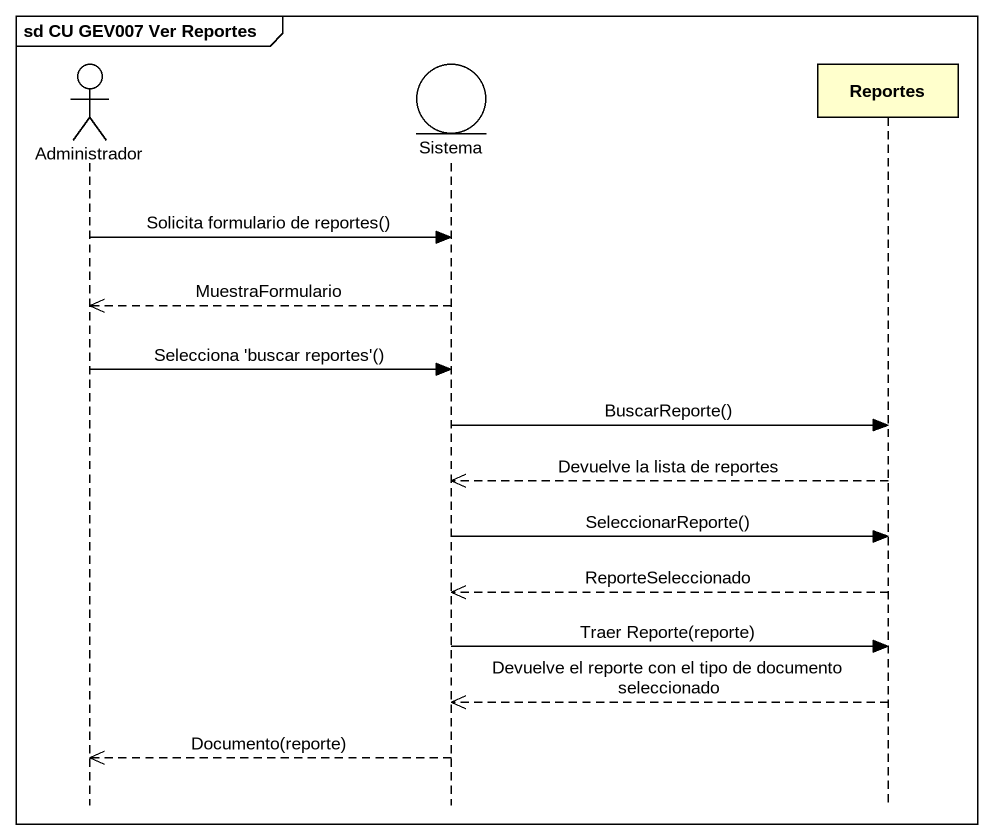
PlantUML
@startuml
mainframe sd CU GEV007 Ver Reportes
hide footbox
actor Administrador
entity Sistema
participant Reportes

Administrador -> Sistema : Solicita formulario de reportes()
Sistema -->> Administrador : MuestraFormulario
Administrador -> Sistema : Selecciona 'buscar reportes'()
Sistema -> Reportes : BuscarReporte()
Reportes -->> Sistema : Devuelve la lista de reportes
Sistema -> Reportes : SeleccionarReporte()
Reportes -->> Sistema : ReporteSeleccionado
Sistema -> Reportes : Traer Reporte(reporte)
Reportes -->> Sistema : Devuelve el reporte con el tipo de documento seleccionado
Sistema -->> Administrador : Documento(reporte)
@enduml
